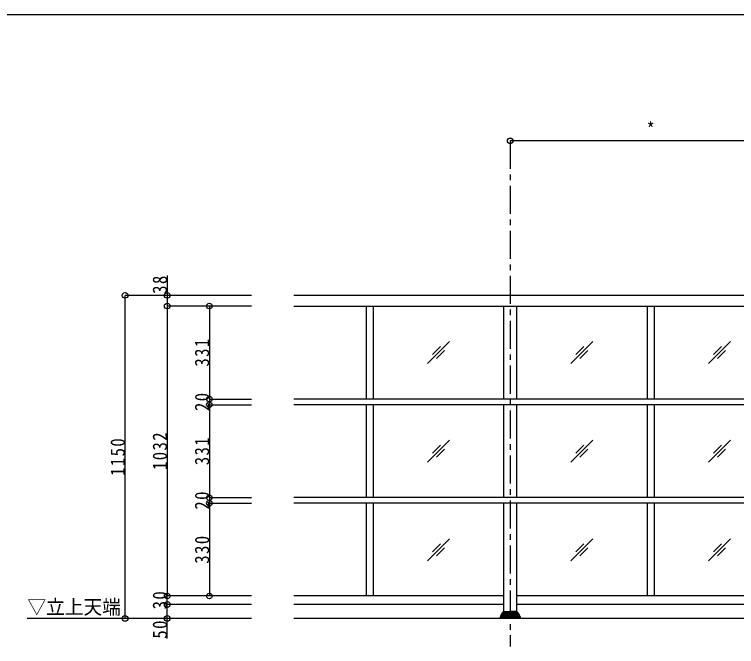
# Model space of a CAD drawing. Units: millimetres, scale not verified, with parts at other scales. Extents: x -1050 to 1050, y -742 to 742.
# Drawn here: x -338 to 304, y 120 to 682 of the extents above; entities that cross this region are included whole.
import ezdxf
from ezdxf.enums import TextEntityAlignment as Align

# ---------------------------------------------------------------- set-up
doc = ezdxf.new("R2010")
doc.units = ezdxf.units.MM
doc.header["$LTSCALE"] = 5
doc.linetypes.add('CHAIN1', pattern=[8, 5, -1, 1, -1])
doc.layers.add('1-5_図枠1_1', color=7, linetype='Continuous')
doc.layers.add('1-6_姿図', color=7, linetype='Continuous')
doc.styles.add('ＭＳ ゴシック', font='')
doc.styles.get('ＭＳ ゴシック').set_extended_font_data('MS Gothic')

# ---------------------------------------------------------------- blocks, each defined once
blk = doc.blocks.new('dimension_origin')
at = {"color": 0, "linetype": 'Continuous', "lineweight": -2}
blk.add_circle((0, 0), 1.25, dxfattribs=at)

msp = doc.modelspace()

# ---------------------------------------------------------------- linework, layer by layer
at = {"layer": '1-5_図枠1_1'}
msp.add_line((-990, 682.5), (703.535, 682.5), dxfattribs=at)
at = {"layer": '1-6_姿図', "linetype": 'CHAIN1'}
msp.add_line((102.5, 570), (102.5, 120), dxfattribs=at)
at = {"layer": '1-6_姿図'}
for p, q in [((352.5, 570), (102.5, 570)), ((-202.5, 450.15), (-202.5, 423)), ((-127.5, 432.5), (-240, 432.5)), ((-240, 145), (-240, 432.5)), ((872.5, 432.5), (-90, 432.5)), ((-127.5, 423), (-202.5, 423)), ((-202.5, 423), (-202.5, 165)), ((-165, 423), (-165, 340.25)), ((-90, 423), (872.5, 423)), ((-25.625, 423), (-25.625, 340.25)), ((-19.375, 423), (-19.375, 340.25)), ((96.875, 340.25), (96.875, 423)), ((108.125, 423), (108.125, 340.25)), ((224.375, 423), (224.375, 340.25)), ((230.625, 423), (230.625, 340.25)), ((48.473, 391.348), (29.027, 371.902)), ((33.447, 379.857), (40.518, 386.928)), ((175.973, 391.348), (156.527, 371.902)), ((160.947, 379.857), (168.018, 386.928)), ((298.473, 391.348), (279.027, 371.902)), ((283.447, 379.857), (290.518, 386.928)), ((44.053, 383.393), (36.982, 376.322)), ((171.553, 383.393), (164.482, 376.322)), ((294.053, 383.393), (286.982, 376.322)), ((-165, 340.25), (-127.5, 340.25)), ((-165, 340.25), (-165, 335.25)), ((-165, 335.25), (-127.5, 335.25)), ((-165, 335.25), (-165, 252.5)), ((860, 340.25), (-90, 340.25)), ((860, 335.25), (-90, 335.25)), ((-25.625, 335.25), (-25.625, 252.5)), ((-19.375, 335.25), (-19.375, 252.5)), ((96.875, 252.5), (96.875, 335.25)), ((108.125, 335.25), (108.125, 252.5)), ((224.375, 335.25), (224.375, 252.5)), ((230.625, 335.25), (230.625, 252.5)), ((48.473, 303.598), (29.027, 284.152)), ((175.973, 303.598), (156.527, 284.152)), ((298.473, 303.598), (279.027, 284.152)), ((33.447, 292.107), (40.518, 299.178)), ((44.053, 295.643), (36.982, 288.572)), ((160.947, 292.107), (168.018, 299.178)), ((171.553, 295.643), (164.482, 288.572)), ((283.447, 292.107), (290.518, 299.178)), ((294.053, 295.643), (286.982, 288.572)), ((-165, 252.5), (-127.5, 252.5)), ((-165, 252.5), (-165, 247.5)), ((860, 252.5), (-90, 252.5)), ((-165, 247.5), (-127.5, 247.5)), ((-165, 247.5), (-165, 165)), ((860, 247.5), (-90, 247.5)), ((-25.625, 247.5), (-25.625, 165)), ((-19.375, 247.5), (-19.375, 165)), ((96.875, 151.25), (96.875, 247.5)), ((108.125, 247.5), (108.125, 151.25)), ((224.375, 247.5), (224.375, 165)), ((230.625, 247.5), (230.625, 165)), ((48.473, 215.848), (29.027, 196.402)), ((175.973, 215.848), (156.527, 196.402)), ((298.473, 215.848), (279.027, 196.402)), ((33.447, 204.357), (40.518, 211.428)), ((44.053, 207.893), (36.982, 200.822)), ((160.947, 204.357), (168.018, 211.428)), ((171.553, 207.893), (164.482, 200.822)), ((283.447, 204.357), (290.518, 211.428)), ((294.053, 207.893), (286.982, 200.822)), ((-127.5, 165), (-202.5, 165)), ((-202.5, 157.5), (-202.5, 165)), ((96.875, 165), (-90, 165)), ((346.875, 165), (108.125, 165)), ((-127.5, 157.5), (-202.5, 157.5)), ((-202.5, 127.049), (-202.5, 157.5)), ((96.875, 157.5), (-90, 157.5)), ((346.875, 157.5), (108.125, 157.5)), ((94.13, 147.76), (94.13, 147.407)), ((94.533, 148.524), (94.533, 148.2)), ((94.533, 148.2), (102.5, 148.2)), ((94.985, 149.001), (102.5, 149.001)), ((95.049, 149.302), (95.049, 149.001)), ((95.507, 149.8), (102.5, 149.8)), ((95.698, 150.1), (95.698, 149.8)), ((96.152, 150.6), (102.5, 150.6)), ((96.375, 150.75), (96.375, 150.6)), ((96.875, 151.25), (102.5, 151.25)), ((108.125, 151.25), (102.5, 151.25)), ((108.848, 150.6), (102.5, 150.6)), ((109.493, 149.8), (102.5, 149.8)), ((110.015, 149.001), (102.5, 149.001)), ((110.467, 148.2), (102.5, 148.2)), ((108.625, 150.75), (108.625, 150.6)), ((109.302, 150.1), (109.302, 149.8)), ((109.951, 149.302), (109.951, 149.001)), ((110.467, 148.524), (110.467, 148.2)), ((110.87, 147.76), (110.87, 147.407)), ((-127.5, 145), (-326.963, 145)), ((877.5, 145), (-90, 145)), ((93.375, 145.482), (93.375, 145)), ((93.566, 146.311), (93.566, 145.8)), ((93.566, 145.8), (102.5, 145.8)), ((93.812, 147.014), (93.812, 146.599)), ((93.812, 146.6), (102.5, 146.6)), ((94.13, 147.407), (102.5, 147.407)), ((110.87, 147.407), (102.5, 147.407)), ((111.188, 146.6), (102.5, 146.6)), ((111.434, 145.8), (102.5, 145.8)), ((111.188, 147.014), (111.188, 146.599)), ((111.434, 146.311), (111.434, 145.8)), ((111.625, 145.482), (111.625, 145))]:
    msp.add_line(p, q, dxfattribs=at)
for centre, radius, start, end in [((94.545, 147.785), 0.415, 91.62275, 183.49063), ((94.998, 148.536), 0.466, 91.64474, 181.439), ((95.537, 149.312), 0.488, 86.57068, 181.25523), ((96.209, 150.089), 0.512, 86.56134, 178.79631), ((96.875, 150.75), 0.5, 90, 180), ((108.125, 150.75), 0.5, 0, 90), ((108.791, 150.089), 0.512, 1.20369, 93.43866), ((109.463, 149.312), 0.488, 358.74477, 93.42932), ((110.002, 148.536), 0.466, 358.561, 88.35526), ((110.455, 147.785), 0.415, 356.50937, 88.37725), ((93.739, 145.48), 0.364, 118.33625, 179.71056), ((93.869, 146.303), 0.303, 100.92102, 178.46143), ((94.181, 147.04), 0.37, 97.87545, 184.11221), ((110.819, 147.04), 0.37, 355.88779, 82.12455), ((111.131, 146.303), 0.303, 1.53857, 79.07898), ((111.261, 145.48), 0.364, 0.28944, 61.66375)]:
    msp.add_arc(centre, radius, start, end, dxfattribs=at)

# ---------------------------------------------------------------- block references
at = {"layer": '1-6_姿図', "xscale": 2, "yscale": 2}
for p, rotation in [((102.5, 570), 180), ((-240, 432.5), 90), ((-202.5, 432.5), 90), ((-202.5, 423), 270), ((-202.5, 423), 90), ((-165, 423), 90), ((-165, 340.25), 270), ((-165, 340.25), 90), ((-165, 335.25), 270), ((-165, 335.25), 90), ((-165, 252.5), 270), ((-165, 252.5), 90), ((-165, 247.5), 270), ((-165, 247.5), 90), ((-202.5, 165), 90), ((-202.5, 165), 270), ((-165, 165), 270), ((-202.5, 157.5), 90), ((-202.5, 157.5), 270), ((-240, 145), 270), ((-202.5, 145), 270)]:
    msp.add_blockref('dimension_origin', p, dxfattribs=dict(at, rotation=rotation))

# ---------------------------------------------------------------- texts
at = {"layer": '1-6_姿図', "style": 'ＭＳ ゴシック'}
for s, width, p in [('*', 0.85, (223.75, 570)), ('▽立上天端', 0.95, (-326.851, 145))]:
    msp.add_text(s, height=12.83, dxfattribs=dict(at, width=width)).set_placement(p, align=Align.BOTTOM_LEFT)
at = {"layer": '1-6_姿図', "char_height": 12.83, "attachment_point": 7, "rotation": 90, "style": 'ＭＳ ゴシック'}
for s, insert in [('\\T1.17;\\W0.85;38', (-202.5, 433.9)), ('\\T1.17;\\W0.85;331', (-165, 369.125)), ('\\T1.17;\\W0.85;20', (-165, 329.625)), ('\\T1.17;\\W0.85;1032', (-202.5, 277.125)), ('\\T1.17;\\W0.85;1150', (-240, 271.875)), ('\\T1.17;\\W0.85;331', (-165, 281.375)), ('\\T1.17;\\W0.85;20', (-165, 241.875)), ('\\T1.17;\\W0.85;330', (-165, 193.75)), ('\\T1.17;\\W0.85;30', (-202.5, 153.125)), ('\\T1.17;\\W0.85;50', (-202.5, 127.049))]:
    msp.add_mtext(s, dxfattribs=dict(at, insert=insert))

doc.saveas('drawing.dxf')
